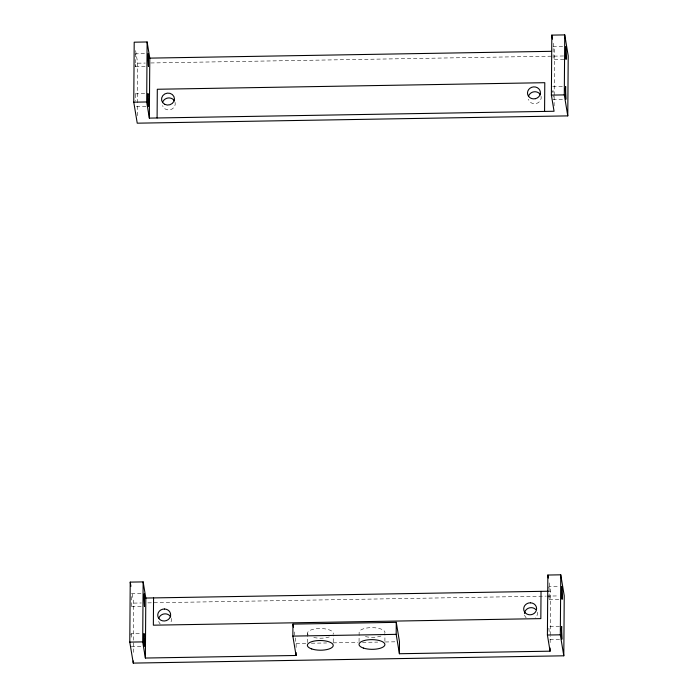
<?xml version="1.0" encoding="UTF-8"?>
<svg xmlns="http://www.w3.org/2000/svg" width="698" height="698" viewBox="0 0 698 698"><rect width="100%" height="100%" fill="white"/><g stroke="black" fill="none" stroke-linecap="round" stroke-linejoin="round"><path stroke-width="0.52" stroke-dasharray="3.49 2.62" d="M133.335 652.386L133.702 603.107L131.791 591.564M137.288 115.676L137.375 103.897M137.384 102.824L137.681 63.186L135.246 48.494M296.118 647.482L296.153 643.486L293.954 630.224M307.399 642.579L307.46 633.575M333.225 642.143L333.278 635.136M359.06 641.698L359.13 632.702A12.939 4.851 0.4 0 1 372.933 627.65A12.939 4.851 0.4 0 1 384.729 633.522M384.895 641.261L384.947 634.264M550.146 642.614L550.19 636.183M550.199 635.11L550.521 591.189L548.855 581.094M554.099 105.904L554.168 96.263M554.177 95.19L554.5 51.268L553.156 43.197M553.165 97.074L553.191 95.609M131.739 606.143L131.73 596.205M130.866 635.084L131.032 633.775L140.822 633.601M548.785 588.013L548.951 586.704L558.74 586.529M135.211 54.313L135.403 53.842L148.316 53.624M135.229 64.251L135.525 66.685L135.403 53.842M548.794 595.647L549.169 599.538L549.047 586.695M553.025 46.766L563.792 46.592M137.681 63.186L145.306 63.056M150.759 62.968L563.853 55.971M135.525 66.685L147.365 66.485M563.914 59.435L553.148 59.609L553.13 47.194M135.107 93.837L148.028 93.619M552.729 86.761L562.422 86.604M136.311 106.663L148.151 106.462M552.851 99.605L563.618 99.421M131.425 593.762L143.264 593.562M548.419 591.223L550.521 591.189M133.702 603.107L141.336 602.976M147.871 602.871L545.714 596.127M546.804 596.109L558.793 595.909M131.547 606.606L143.387 606.405M549.169 599.538L558.862 599.373M559.517 626.507L548.759 626.691L549.186 632.205M296.153 643.486L305.942 643.32M311.378 643.224L326.603 642.971M333.129 642.858L358.153 642.439M362.498 642.361L377.723 642.108M385.34 641.977L396.22 641.794M131.259 646.601L144.172 646.383M549.954 639.508L559.639 639.351M131.137 633.758L131.564 639.281M135.211 94.265L135.569 101.044M171.289 618.367L171.446 619.92A6.474 5.985 -9.4 0 1 170.46 622.913M553.104 90.653L553.165 92.284M552.388 90.766L552.397 92.398M160.261 624.038A6.474 5.985 -9.4 0 1 158.699 621.325M537.268 612.242A6.474 5.985 -9.4 0 1 535.279 618M526.161 617.782A6.474 5.985 -9.4 0 1 524.634 615.051M541.046 96.254A6.474 5.985 -9.4 0 1 536.177 103.54L534.502 103.723A6.474 5.985 -9.4 0 1 528.447 99.195M175.041 102.266A6.474 5.985 -9.4 0 1 170.425 109.691A6.474 5.985 -9.4 0 1 162.547 105.581M329.299 636.925A12.939 4.851 0.4 0 1 311.814 636.942M308.115 634.822A12.939 4.851 0.4 0 1 319.579 628.514A12.939 4.851 0.4 0 1 333.059 634.403M380.96 636.053A12.939 4.851 0.4 0 1 363.475 636.061"/><path stroke-width="1.05" d="M296.065 655.483L292.855 636.105L292.942 624.108L396.272 622.354L396.185 634.351L399.396 653.738L550.076 651.182L547.407 635.032L547.851 575.039L560.764 574.82L564.237 595.813L563.801 655.806L133.257 663.1L129.784 642.108L130.229 582.115L143.142 581.896L145.812 598.046L145.376 658.04L296.065 655.483L296.083 652.482M133.763 102.187L134.199 42.194L147.121 41.976L149.791 58.126L149.346 118.11L554.055 111.261L551.385 95.111L551.821 35.118L564.743 34.9L568.216 55.892L567.771 115.885L137.236 123.18L133.763 102.187L146.676 101.969L149.346 118.11M133.257 663.1L133.274 660.954M145.376 658.04L142.697 641.89L143.142 581.896M146.676 101.969L147.121 41.976M153.56 597.916L153.359 625.181L540.837 618.62L541.037 591.354M157.094 117.979L157.303 89.265L544.789 82.696L544.571 111.418M399.396 653.738L399.483 641.732L396.272 622.354M550.076 651.182L550.103 647.971M563.801 655.806L560.32 634.814L560.764 574.82M567.771 115.885L564.298 94.893L564.743 34.9M149.791 58.126L551.237 51.32M551.385 95.111L564.298 94.893M145.812 598.046L548.419 591.223M292.855 636.105L396.185 634.351M129.784 642.108L142.697 641.89M547.407 635.032L560.32 634.814M551.821 35.118L552.493 39.158M547.851 575.039L548.349 578.066M292.942 624.108L293.448 627.17M130.229 582.115L130.919 586.311M158.821 618.227A6.474 5.985 -9.4 0 1 163.559 614.031L165.234 613.847A6.474 5.985 -9.4 0 1 170.705 616.919M524.503 613.498A6.474 5.985 -9.4 0 1 529.599 607.818L531.283 607.653A6.474 5.985 -9.4 0 1 535.741 609.52M528.578 96.088A6.474 5.985 -9.4 0 1 534.153 91.77A6.474 5.985 -9.4 0 1 540.461 94.797M162.564 102.475A6.474 5.985 -9.4 0 1 167.991 97.99A6.474 5.985 -9.4 0 1 174.404 100.826M148.002 56.154L148.438 66.467L148.316 53.624L148.002 56.154M147.714 96.15L148.151 106.462L148.028 93.619L147.714 96.15M144.032 596.075L144.469 606.388L144.346 593.544L144.032 596.075M143.736 636.07L144.172 646.383L144.05 633.54L143.736 636.07M565.624 49.078L566.061 59.391L565.938 46.548L565.624 49.078M565.336 89.074L565.773 99.386L565.65 86.543L565.336 89.074M561.654 588.999L562.091 599.32L561.969 586.477L561.654 588.999M561.358 628.994L561.794 639.307L561.672 626.464L561.358 628.994M164.431 609.005L162.756 609.188A6.474 5.985 -9.4 0 0 157.792 615.968A6.474 5.985 -9.4 0 0 164.51 620.984A6.474 5.985 -9.4 0 0 170.644 615.078L170.487 613.525A6.474 5.985 -9.4 0 0 164.431 609.005M535.375 98.697L533.7 98.88A6.474 5.985 -9.4 0 1 527.653 94.352L527.496 92.799A6.474 5.985 -9.4 0 1 533.638 86.892A6.474 5.985 -9.4 0 1 540.348 91.918A6.474 5.985 -9.4 0 1 535.375 98.697M530.48 602.81L528.796 602.967A6.474 5.985 -9.4 0 0 523.701 608.647L523.832 610.209A6.474 5.985 -9.4 0 0 530.951 614.737A6.474 5.985 -9.4 0 0 536.605 608.438A6.474 5.985 -9.4 0 0 530.48 602.81M164.719 104.325A6.474 5.985 -9.4 0 0 174.448 98.968A6.474 5.985 -9.4 0 0 164.798 93.942A6.474 5.985 -9.4 0 0 164.719 104.325M311.727 648.939A12.939 4.851 0.4 0 0 332.972 646.4A12.939 4.851 0.4 0 0 316.177 640.738A12.939 4.851 0.4 0 0 311.727 648.939M363.388 648.058A12.939 4.851 0.4 0 0 384.642 645.528A12.939 4.851 0.4 0 0 367.837 639.857A12.939 4.851 0.4 0 0 363.388 648.058"/></g></svg>
